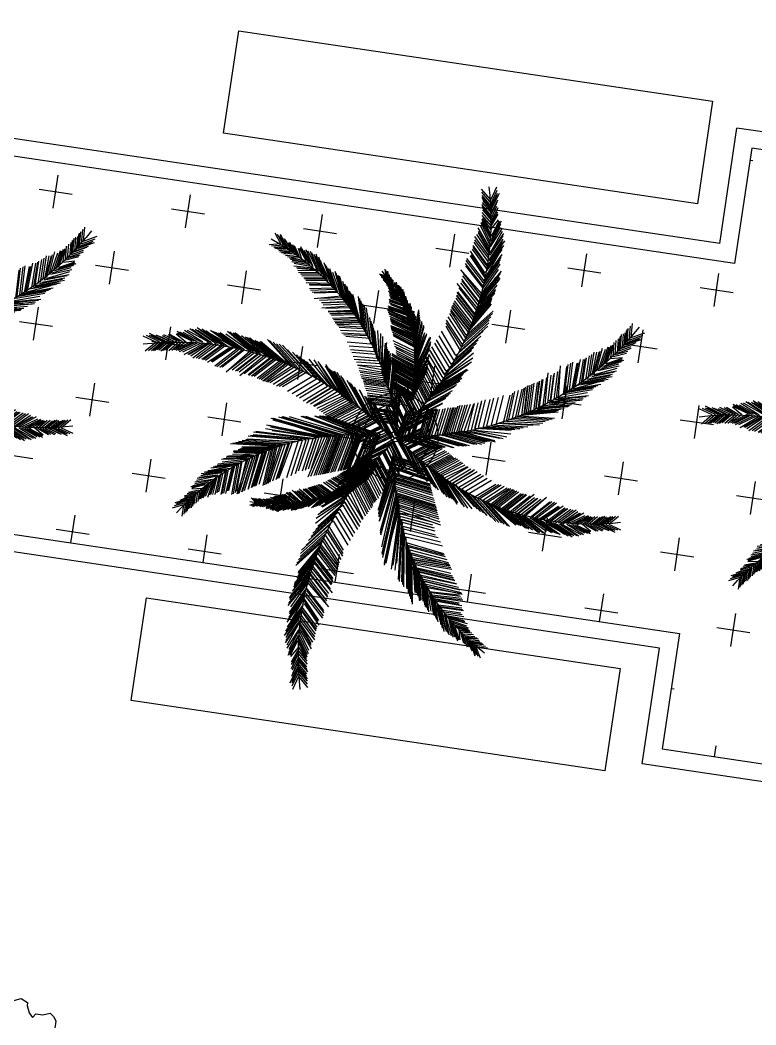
# Model space of a CAD drawing. Header units: millimetres. Extents: x 338 to 506, y 179 to 335.
# Drawn here: x 371.91 to 378.2, y 284.71 to 293.32 of the extents above; entities that cross this region are included whole.
import ezdxf

# ---------------------------------------------------------------- set-up
doc = ezdxf.new("R2010")
doc.units = ezdxf.units.MM
for name, color, linetype in [('ANDEN', 251, 'Continuous'), ('ARBOL-TOP', 3, 'Continuous'), ('FLOWRS', 64, 'Continuous'), ('MUROS', 32, 'Continuous'), ('POOL', 8, 'Continuous'), ('REJAS', 151, 'Continuous')]:
    doc.layers.add(name, color=color, linetype=linetype)

# ---------------------------------------------------------------- blocks, each defined once
blk = doc.blocks.new('*X957')
at = {"color": 0}
for p, q in [((103.5516, 129.6774), (103.5516, 129.3917)), ((104.6946, 129.6774), (104.6946, 129.3917)), ((105.8376, 129.6774), (105.8376, 129.3917)), ((104.5518, 129.5346), (104.8375, 129.5346)), ((105.6948, 129.5346), (105.9805, 129.5346)), ((102.9801, 129.1059), (102.9801, 128.8202)), ((104.1231, 129.1059), (104.1231, 128.8202)), ((105.2661, 129.1059), (105.2661, 128.8202)), ((102.8841, 128.9631), (103.123, 128.9631)), ((103.9803, 128.9631), (104.266, 128.9631)), ((105.1233, 128.9631), (105.409, 128.9631)), ((103.5516, 128.5344), (103.5516, 128.2487)), ((104.6946, 128.5344), (104.6946, 128.2487)), ((105.8376, 128.5344), (105.8376, 128.2487)), ((103.4088, 128.3916), (103.6945, 128.3916)), ((104.5518, 128.3916), (104.8375, 128.3916)), ((105.6948, 128.3916), (105.9805, 128.3916)), ((102.9801, 127.9629), (102.9801, 127.6772)), ((104.1231, 127.9629), (104.1231, 127.6772)), ((105.2661, 127.9629), (105.2661, 127.6772)), ((102.8841, 127.8201), (103.123, 127.8201)), ((103.9803, 127.8201), (104.266, 127.8201)), ((105.1233, 127.8201), (105.409, 127.8201)), ((103.5516, 127.3914), (103.5516, 127.1057)), ((104.6946, 127.3914), (104.6946, 127.1057)), ((105.8376, 127.3914), (105.8376, 127.1057)), ((103.4088, 127.2486), (103.6945, 127.2486)), ((104.5518, 127.2486), (104.8375, 127.2486)), ((105.6948, 127.2486), (105.9805, 127.2486)), ((102.9801, 126.8199), (102.9801, 126.5342)), ((104.1231, 126.8199), (104.1231, 126.5342)), ((105.2661, 126.8199), (105.2661, 126.5342)), ((102.8841, 126.6771), (103.123, 126.6771)), ((103.9803, 126.6771), (104.266, 126.6771)), ((105.1233, 126.6771), (105.409, 126.6771)), ((103.5516, 126.2484), (103.5516, 125.9627)), ((104.6946, 126.2484), (104.6946, 125.9627)), ((105.8376, 126.2484), (105.8376, 125.9627)), ((103.4088, 126.1056), (103.6945, 126.1056)), ((104.5518, 126.1056), (104.8375, 126.1056)), ((105.6948, 126.1056), (105.9805, 126.1056)), ((102.9801, 125.6769), (102.9801, 125.3912)), ((104.1231, 125.6769), (104.1231, 125.3912)), ((105.2661, 125.6769), (105.2661, 125.3912)), ((102.8841, 125.5341), (103.123, 125.5341)), ((103.9803, 125.5341), (104.266, 125.5341)), ((105.1233, 125.5341), (105.409, 125.5341)), ((103.5516, 125.1054), (103.5516, 124.8197)), ((104.6946, 125.1054), (104.6946, 124.8197)), ((105.8376, 125.1054), (105.8376, 124.8197)), ((103.4088, 124.9626), (103.6945, 124.9626)), ((104.5518, 124.9626), (104.8375, 124.9626)), ((105.6948, 124.9626), (105.9805, 124.9626)), ((102.9801, 124.5339), (102.9801, 124.2482)), ((104.1231, 124.5339), (104.1231, 124.2482)), ((105.2661, 124.5339), (105.2661, 124.2482)), ((102.8841, 124.3911), (103.123, 124.3911)), ((103.9803, 124.3911), (104.266, 124.3911)), ((105.1233, 124.3911), (105.409, 124.3911)), ((103.5516, 123.9624), (103.5516, 123.6767)), ((104.6946, 123.9624), (104.6946, 123.6767)), ((105.8376, 123.9624), (105.8376, 123.6767)), ((103.4088, 123.8196), (103.6945, 123.8196)), ((104.5518, 123.8196), (104.8375, 123.8196)), ((105.6948, 123.8196), (105.9805, 123.8196)), ((102.4086, 123.7011), (102.4086, 123.6767)), ((106.9806, 123.7011), (106.9806, 123.6767)), ((102.9801, 123.3909), (102.9801, 123.1052)), ((104.1231, 123.3909), (104.1231, 123.1052)), ((101.8841, 123.2481), (101.98, 123.2481)), ((102.8373, 123.2481), (103.123, 123.2481)), ((103.9803, 123.2481), (104.266, 123.2481))]:
    blk.add_line(p, q, dxfattribs=at)
blk = doc.blocks.new('I')
for p, q in [((0.0092, 0.0099), (0.036, -0.2109)), ((0.0093, 0), (0.2881, 0.0297)), ((0.0139, 0.0099), (0.0407, -0.2109)), ((0.0197, -0.0047), (0.2985, 0.025)), ((0.0243, 0.0052), (0.0511, -0.2156)), ((0.0375, 0.0024), (0.0643, -0.2185)), ((0.0427, -0.0097), (0.3215, 0.02)), ((0.0473, 0.0002), (0.0741, -0.2207)), ((0.0475, -0.0097), (0.3263, 0.02)), ((0.0786, -0.0201), (0.3574, 0.0096)), ((0.0843, -0.022), (0.3631, 0.0077)), ((0.0975, -0.0267), (0.3763, 0.003)), ((0.1041, -0.0286), (0.3829, 0.0011)), ((0.0624, -0.0046), (0.0892, -0.2254)), ((0.0832, -0.0102), (0.11, -0.231)), ((0.0888, -0.0121), (0.1157, -0.2329)), ((0.1087, -0.0187), (0.1355, -0.2395)), ((0.1098, -0.0314), (0.3886, -0.0017)), ((0.1143, -0.0215), (0.1412, -0.2424)), ((0.1228, -0.0234), (0.1497, -0.2443)), ((0.1294, -0.0253), (0.1563, -0.2461)), ((0.1655, -0.039), (0.4443, -0.0093)), ((0.17, -0.0291), (0.1886, -0.2561)), ((0.174, -0.0409), (0.4528, -0.0112)), ((0.1785, -0.031), (0.1971, -0.258)), ((0.1898, -0.0338), (0.2085, -0.2608)), ((0.2049, -0.0357), (0.2236, -0.2627)), ((0.2108, -0.0484), (0.4916, -0.031)), ((0.2153, -0.0385), (0.234, -0.2655)), ((0.2257, -0.0414), (0.2443, -0.2683)), ((0.2363, -0.055), (0.5171, -0.0376)), ((0.2408, -0.0451), (0.2594, -0.2721)), ((0.2457, -0.0578), (0.5266, -0.0405)), ((0.2503, -0.048), (0.2689, -0.2749)), ((0.2627, -0.0607), (0.5435, -0.0433)), ((0.2673, -0.0508), (0.2859, -0.2778)), ((0.2853, -0.0692), (0.5662, -0.0518)), ((0.2899, -0.0593), (0.3106, -0.2863)), ((0.3069, -0.0678), (0.3276, -0.2947)), ((0.3222, -0.088), (0.603, -0.0706)), ((0.3412, -0.0906), (0.6221, -0.0732)), ((0.3267, -0.0781), (0.3474, -0.3051)), ((0.3458, -0.0807), (0.3665, -0.3077)), ((0.3588, -0.0851), (0.3795, -0.312)), ((0.37, -0.0885), (0.3907, -0.3155)), ((0.3776, -0.1001), (0.6585, -0.0828)), ((0.3822, -0.0903), (0.4029, -0.3172)), ((0.3906, -0.1053), (0.6797, -0.0941)), ((0.3928, -0.1161), (0.6819, -0.1049)), ((0.3952, -0.0955), (0.4159, -0.3224)), ((0.3974, -0.1062), (0.4181, -0.3332)), ((0.4076, -0.123), (0.6966, -0.1118)), ((0.4121, -0.1132), (0.4328, -0.3401)), ((0.4249, -0.1282), (0.714, -0.117)), ((0.4295, -0.1184), (0.4501, -0.3453)), ((0.4457, -0.1343), (0.7347, -0.1231)), ((0.4502, -0.1244), (0.4709, -0.3514)), ((0.4613, -0.1421), (0.7503, -0.1309)), ((0.4658, -0.1322), (0.4865, -0.3592)), ((0.4777, -0.1508), (0.7565, -0.1211)), ((0.4823, -0.1409), (0.5091, -0.3658)), ((0.5047, -0.1519), (0.785, -0.157)), ((0.5066, -0.1495), (0.5334, -0.3745)), ((0.5301, -0.1624), (0.8105, -0.1605)), ((0.5326, -0.1591), (0.5389, -0.3778)), ((0.5564, -0.173), (0.8367, -0.1791)), ((0.5585, -0.1703), (0.5649, -0.3891)), ((0.5819, -0.1917), (0.5882, -0.4105)), ((0.5819, -0.1917), (0.8588, -0.2358)), ((0.5836, -0.1775), (0.8622, -0.2089)), ((0.5836, -0.1775), (0.8622, -0.2089)), ((0.5837, -0.1764), (0.59, -0.3951)), ((0.5837, -0.1764), (0.59, -0.3951)), ((0.6079, -0.2037), (0.6143, -0.4225)), ((0.6079, -0.2037), (0.8848, -0.2478)), ((0.644, -0.2157), (0.6504, -0.4345)), ((0.644, -0.2157), (0.9209, -0.2598)), ((0.6681, -0.2298), (0.6744, -0.4485)), ((0.6681, -0.2298), (0.945, -0.2738)), ((0.7022, -0.2438), (0.7085, -0.4626)), ((0.7022, -0.2438), (0.9791, -0.2879)), ((0.7363, -0.2658), (0.7426, -0.4846)), ((0.7363, -0.2658), (1.0132, -0.3099)), ((0.7876, -0.279), (0.7939, -0.4978)), ((0.7876, -0.279), (1.0645, -0.3231)), ((0.809, -0.2968), (0.8091, -0.5177)), ((0.809, -0.2968), (1.0859, -0.3409)), ((0.8233, -0.3137), (0.8234, -0.5345)), ((0.8233, -0.3137), (1.1002, -0.3578)), ((0.8479, -0.3281), (0.8481, -0.5489)), ((0.8479, -0.3281), (1.1248, -0.3721)), ((0.8726, -0.3435), (0.8727, -0.5643)), ((0.8726, -0.3435), (1.1494, -0.3875)), ((0.888, -0.3547), (0.8881, -0.5756)), ((0.888, -0.3547), (1.1648, -0.3988)), ((0.9152, -0.3676), (0.896, -0.5853)), ((0.9295, -0.3777), (0.9103, -0.5954)), ((0.9333, -0.3834), (0.9141, -0.6012)), ((0.9152, -0.3676), (1.1827, -0.4517)), ((0.9396, -0.3809), (1.1667, -0.4526)), ((0.9434, -0.3866), (1.1706, -0.4584)), ((0.9467, -0.3892), (0.9275, -0.6069)), ((0.9601, -0.4006), (0.9409, -0.6184)), ((0.9735, -0.4102), (0.9543, -0.628)), ((0.9568, -0.3924), (1.184, -0.4641)), ((0.9702, -0.4039), (1.1974, -0.4756)), ((0.9978, -0.4204), (0.9786, -0.6381)), ((0.9836, -0.4134), (1.2108, -0.4852)), ((1.0099, -0.4332), (0.9907, -0.6509)), ((1.0137, -0.437), (0.9945, -0.6547)), ((0.9978, -0.4204), (1.2174, -0.5177)), ((1.0271, -0.4523), (1.0079, -0.67)), ((1.0348, -0.4542), (1.0155, -0.6719)), ((1.02, -0.4364), (1.2471, -0.5081)), ((1.0238, -0.4402), (1.251, -0.5119)), ((1.0315, -0.4478), (1.2586, -0.5196)), ((1.0372, -0.4555), (1.2643, -0.5272)), ((1.0391, -0.4617), (1.2587, -0.5591)), ((1.0449, -0.4574), (1.272, -0.5292)), ((1.0596, -0.4752), (1.0404, -0.693)), ((1.0741, -0.4835), (1.0443, -0.7294)), ((1.0697, -0.4784), (1.2969, -0.5502)), ((1.0903, -0.5001), (1.071, -0.7178)), ((1.1075, -0.5077), (1.0883, -0.7255)), ((1.1113, -0.5192), (1.0921, -0.737)), ((1.1004, -0.5033), (1.3275, -0.5751)), ((1.1324, -0.5383), (1.1131, -0.7561)), ((1.1134, -0.5161), (1.3214, -0.6068)), ((1.1176, -0.511), (1.3447, -0.5827)), ((1.1214, -0.5224), (1.3486, -0.5942)), ((1.1425, -0.5416), (1.3696, -0.6133)), ((1.1615, -0.5591), (1.1252, -0.8037)), ((1.1477, -0.5498), (1.1285, -0.7676)), ((1.1578, -0.553), (1.3849, -0.6248)), ((1.1612, -0.56), (1.3725, -0.6458)), ((1.1943, -0.5903), (1.175, -0.8081)), ((1.2013, -0.6072), (1.182, -0.8249)), ((1.1943, -0.5903), (1.4056, -0.6761)), ((1.2114, -0.6104), (1.4098, -0.6898)), ((1.2185, -0.6225), (1.1993, -0.8402)), ((1.2319, -0.634), (1.2127, -0.8517)), ((1.2286, -0.6257), (1.427, -0.7051)), ((1.242, -0.6372), (1.4404, -0.7166)), ((1.251, -0.6474), (1.2471, -0.8517)), ((1.2601, -0.6518), (1.2561, -0.8562)), ((1.2601, -0.6518), (1.4395, -0.7455)), ((1.2611, -0.6506), (1.4596, -0.73)), ((1.2702, -0.6799), (1.2662, -0.8842)), ((1.2803, -0.6831), (1.4787, -0.7625)), ((1.2989, -0.699), (1.2873, -0.8881)), ((1.3123, -0.7086), (1.3007, -0.8976)), ((1.3195, -0.7184), (1.3079, -0.9075)), ((1.309, -0.7022), (1.5074, -0.7816)), ((1.3195, -0.7184), (1.5338, -0.8065)), ((1.3224, -0.7118), (1.4883, -0.7835)), ((1.3243, -0.7156), (1.4902, -0.7873)), ((1.3391, -0.7372), (1.3275, -0.9263)), ((1.3544, -0.7506), (1.3428, -0.9397)), ((1.3492, -0.7405), (1.5151, -0.8122)), ((1.3678, -0.7717), (1.3562, -0.9607)), ((1.3645, -0.7538), (1.5304, -0.8256)), ((1.3779, -0.7749), (1.5438, -0.8466)), ((1.3812, -0.7831), (1.3772, -0.9665)), ((1.3869, -0.7908), (1.3945, -0.9703)), ((1.3913, -0.7864), (1.5572, -0.8581)), ((1.3933, -0.7993), (1.4009, -0.9788)), ((1.397, -0.794), (1.5578, -0.8798)), ((1.4061, -0.8252), (1.4136, -1.0047)), ((1.4161, -0.8284), (1.5693, -0.8989)), ((1.4175, -0.8386), (1.4385, -1.0028)), ((1.4276, -0.8418), (1.5629, -0.9148)), ((1.4328, -0.8597), (1.4538, -1.0239)), ((1.4429, -0.8629), (1.5782, -0.9359)), ((1.4482, -0.875), (1.4653, -1.0239)), ((1.4577, -0.8903), (1.4749, -1.0392)), ((1.4582, -0.8782), (1.5935, -0.9512)), ((1.4678, -0.8935), (1.5829, -0.9528)), ((1.4692, -0.8979), (1.4863, -1.0468)), ((1.4793, -0.9011), (1.5796, -0.9616)), ((1.49, -0.9398), (1.4892, -1.0331)), ((1.49, -0.9398), (1.5796, -0.9691)), ((1.5068, -0.9581), (1.4926, -1.0667)), ((1.5189, -0.9779), (1.5048, -1.0865)), ((1.5106, -0.9619), (1.6013, -1.0082)), ((1.5189, -0.9779), (1.6096, -1.0241)), ((1.5342, -0.9932), (1.5201, -1.1018)), ((1.5342, -0.9932), (1.6287, -1.0522)), ((1.5419, -1.0123), (1.5277, -1.1209)), ((1.5471, -1.0186), (1.5329, -1.1272)), ((1.5496, -1.0314), (1.5354, -1.14)), ((1.5419, -1.0123), (1.6262, -1.0649)), ((1.5629, -1.041), (1.5488, -1.1496)), ((1.5496, -1.0314), (1.6338, -1.0841)), ((1.5744, -1.0505), (1.5603, -1.1591)), ((1.5629, -1.041), (1.6472, -1.0936)), ((1.5792, -1.0677), (1.5651, -1.1763)), ((1.5821, -1.0773), (1.5679, -1.1859)), ((1.5744, -1.0505), (1.6587, -1.1032)), ((1.5792, -1.0677), (1.6978, -1.1399)), ((1.5821, -1.0773), (1.6766, -1.1363)), ((1.5897, -1.0888), (1.5756, -1.1974)), ((1.6012, -1.1098), (1.5871, -1.2184)), ((1.5897, -1.0888), (1.6842, -1.1478)), ((1.6127, -1.1328), (1.5985, -1.2414)), ((1.6012, -1.1098), (1.6957, -1.1688)), ((1.6127, -1.1328), (1.7072, -1.1918))]:
    blk.add_line(p, q)
for points in [[(-0.0098, 0.0135), (0.315, 0.0294)], [(0.0283, 0.0038), (0.3531, 0.0196)]]:
    blk.add_lwpolyline(points)
blk.add_arc((-0.3466, -2.2061), 2.2298, 26.10659, 80.93961)
blk = doc.blocks.new('U')
for p, q in [((0.0084, 0.0004), (-0.0406, -0.0994)), ((0.0182, -0.0105), (-0.0534, -0.1562)), ((0.0217, -0.0141), (-0.0505, -0.1611)), ((0.0268, -0.0202), (-0.0462, -0.1686)), ((0.0339, -0.0283), (-0.0402, -0.179)), ((0.0104, -0.0009), (-0.0387, -0.1007)), ((0.0358, -0.0306), (-0.0386, -0.1818)), ((0.0135, -0.0057), (-0.0356, -0.1055)), ((0.0423, -0.0388), (-0.0329, -0.1917)), ((0.0439, -0.0415), (-0.0313, -0.1944)), ((0.0469, -0.0446), (-0.0288, -0.1987)), ((0.0492, -0.0472), (-0.0269, -0.202)), ((0.0058, -0.0038), (0.1307, -0.0675)), ((0.0089, -0.0086), (0.1337, -0.0723)), ((0.0171, -0.017), (0.2397, -0.1306)), ((0.0191, -0.0183), (0.2401, -0.131)), ((0.0293, -0.0312), (0.251, -0.1443)), ((0.0312, -0.0335), (0.253, -0.1467)), ((0.0354, -0.0391), (0.2579, -0.1526)), ((0.0377, -0.0417), (0.26, -0.1551)), ((0.0393, -0.0444), (0.2627, -0.1584)), ((0.0651, -0.0599), (-0.0191, -0.2155)), ((0.0682, -0.063), (-0.0166, -0.2198)), ((0.0722, -0.0673), (-0.0134, -0.2254)), ((0.078, -0.0722), (-0.009, -0.2329)), ((0.0815, -0.0762), (-0.006, -0.2381)), ((0.0851, -0.0802), (-0.0031, -0.2432)), ((0.0904, -0.0859), (0.0013, -0.2507)), ((0.0936, -0.0897), (0.004, -0.2554)), ((0.0605, -0.0628), (0.2735, -0.1714)), ((0.0636, -0.0659), (0.2757, -0.1741)), ((0.0769, -0.0791), (0.3034, -0.2076)), ((0.0858, -0.0888), (0.3108, -0.2164)), ((0.089, -0.0926), (0.3138, -0.2201)), ((0.0999, -0.0955), (0.0089, -0.2639)), ((0.1071, -0.1053), (0.0163, -0.2767)), ((0.1119, -0.1135), (0.0211, -0.285)), ((0.1174, -0.1232), (0.0266, -0.2946)), ((0.1247, -0.1295), (0.0322, -0.3042)), ((0.1289, -0.1349), (0.0359, -0.3106)), ((0.1327, -0.1394), (0.0391, -0.3161)), ((0.0953, -0.0984), (0.3173, -0.2243)), ((0.1025, -0.1082), (0.3524, -0.2658)), ((0.1128, -0.1261), (0.3714, -0.2887)), ((0.12, -0.1324), (0.3747, -0.2928)), ((0.1373, -0.1435), (0.0426, -0.3222)), ((0.1413, -0.1492), (0.0463, -0.3286)), ((0.1393, -0.1543), (0.0467, -0.3292)), ((0.1436, -0.1612), (0.0508, -0.3364)), ((0.1494, -0.1681), (0.0558, -0.345)), ((0.1565, -0.1763), (0.0617, -0.3553)), ((0.1609, -0.1839), (0.0661, -0.3628)), ((0.1327, -0.1463), (0.3853, -0.3055)), ((0.1347, -0.1572), (0.3968, -0.3281)), ((0.1367, -0.1521), (0.3759, -0.2951)), ((0.139, -0.1641), (0.404, -0.3367)), ((0.1448, -0.171), (0.3851, -0.3272)), ((0.1519, -0.1792), (0.3917, -0.3351)), ((0.1563, -0.1868), (0.2804, -0.261)), ((0.1654, -0.192), (0.0741, -0.3767)), ((0.1732, -0.2022), (0.0811, -0.3886)), ((0.1815, -0.2133), (0.1008, -0.3499)), ((0.1893, -0.2251), (0.1086, -0.3617)), ((0.1982, -0.2345), (0.1174, -0.3711)), ((0.1982, -0.2345), (0.1174, -0.3711)), ((0.1608, -0.1949), (0.4001, -0.332)), ((0.1718, -0.2027), (0.3845, -0.3657)), ((0.1796, -0.2141), (0.3942, -0.3741)), ((0.1877, -0.2257), (0.3754, -0.3659)), ((0.1978, -0.235), (0.3567, -0.3713)), ((0.1978, -0.235), (0.385, -0.3895)), ((0.1932, -0.2405), (0.1125, -0.377)), ((0.2009, -0.2526), (0.1201, -0.3892)), ((0.2189, -0.28), (0.1314, -0.4231)), ((0.2127, -0.2675), (0.132, -0.4041)), ((0.1932, -0.2405), (0.4051, -0.4322)), ((0.2009, -0.2526), (0.4094, -0.4414)), ((0.2127, -0.2675), (0.4017, -0.4514)), ((0.2189, -0.28), (0.4073, -0.4633)), ((0.2294, -0.2952), (0.1379, -0.4448)), ((0.2377, -0.3137), (0.1443, -0.4663)), ((0.2294, -0.2952), (0.412, -0.4732)), ((0.2377, -0.3137), (0.4044, -0.4856)), ((0.2555, -0.3332), (0.1666, -0.4948)), ((0.2596, -0.3465), (0.1686, -0.5014)), ((0.261, -0.3575), (0.1713, -0.5103)), ((0.2674, -0.3702), (0.1759, -0.5258)), ((0.2555, -0.3332), (0.4072, -0.4915)), ((0.2596, -0.3465), (0.415, -0.5081)), ((0.261, -0.3575), (0.423, -0.5251)), ((0.2674, -0.3702), (0.4287, -0.5372)), ((0.2735, -0.3834), (0.1806, -0.5412)), ((0.2848, -0.4052), (0.1824, -0.5473)), ((0.2769, -0.3924), (0.1835, -0.5509)), ((0.288, -0.4133), (0.185, -0.5561)), ((0.2881, -0.4168), (0.1858, -0.5587)), ((0.2921, -0.4228), (0.1882, -0.5668)), ((0.2735, -0.3834), (0.435, -0.5505)), ((0.2769, -0.3924), (0.4398, -0.5608)), ((0.2848, -0.4052), (0.3919, -0.5301)), ((0.2914, -0.4174), (0.3849, -0.5261)), ((0.2914, -0.4209), (0.385, -0.5296)), ((0.2955, -0.4269), (0.389, -0.5356)), ((0.2946, -0.4313), (0.1908, -0.5752)), ((0.2976, -0.439), (0.2071, -0.5849)), ((0.305, -0.4498), (0.2115, -0.5995)), ((0.3065, -0.4585), (0.2138, -0.6073)), ((0.3071, -0.4611), (0.2146, -0.6097)), ((0.3085, -0.4712), (0.2172, -0.6183)), ((0.3112, -0.4741), (0.2185, -0.6229)), ((0.2979, -0.4354), (0.3915, -0.5441)), ((0.3009, -0.4431), (0.3945, -0.5518)), ((0.305, -0.4498), (0.3884, -0.5672)), ((0.3099, -0.4626), (0.4035, -0.5713)), ((0.3105, -0.4652), (0.404, -0.574)), ((0.3116, -0.4705), (0.3982, -0.5751)), ((0.3159, -0.4897), (0.2232, -0.6384)), ((0.3197, -0.4971), (0.2237, -0.6401)), ((0.3219, -0.5085), (0.229, -0.6576)), ((0.3271, -0.5164), (0.2321, -0.668)), ((0.3255, -0.5222), (0.2329, -0.6709)), ((0.311, -0.4784), (0.3764, -0.5792)), ((0.3119, -0.4753), (0.3944, -0.5716)), ((0.3146, -0.4782), (0.397, -0.5744)), ((0.3192, -0.4938), (0.3948, -0.5859)), ((0.3253, -0.5126), (0.4008, -0.6047)), ((0.3272, -0.5215), (0.3896, -0.6163)), ((0.3304, -0.5205), (0.4059, -0.6126)), ((0.3291, -0.536), (0.2369, -0.6841)), ((0.3356, -0.5526), (0.2385, -0.6893)), ((0.3324, -0.545), (0.2398, -0.6936)), ((0.3289, -0.5263), (0.4044, -0.6184)), ((0.3325, -0.5401), (0.408, -0.6322)), ((0.3353, -0.5529), (0.4003, -0.6466)), ((0.3357, -0.5491), (0.4113, -0.6412)), ((0.3392, -0.5837), (0.2508, -0.6946)), ((0.3408, -0.5747), (0.2525, -0.6856)), ((0.3422, -0.5948), (0.2539, -0.7057)), ((0.3447, -0.6032), (0.2564, -0.7141)), ((0.349, -0.6141), (0.2791, -0.7124)), ((0.3408, -0.5747), (0.4059, -0.6683)), ((0.3425, -0.5878), (0.4039, -0.6752)), ((0.3456, -0.5989), (0.407, -0.6863)), ((0.348, -0.6073), (0.4095, -0.6948)), ((0.3482, -0.6329), (0.2782, -0.7313)), ((0.3516, -0.6184), (0.2817, -0.7168)), ((0.355, -0.6488), (0.286, -0.7386)), ((0.358, -0.6564), (0.289, -0.7463)), ((0.3583, -0.6625), (0.2894, -0.7524)), ((0.3515, -0.637), (0.413, -0.7245)), ((0.3516, -0.6184), (0.4012, -0.7066)), ((0.3524, -0.6182), (0.4138, -0.7056)), ((0.3583, -0.6529), (0.4198, -0.7403)), ((0.3583, -0.6625), (0.424, -0.7579)), ((0.3611, -0.6627), (0.411, -0.738)), ((0.3613, -0.6605), (0.4112, -0.7359)), ((0.3614, -0.6758), (0.3049, -0.7518)), ((0.364, -0.698), (0.3075, -0.774)), ((0.3641, -0.6855), (0.3076, -0.7616)), ((0.3665, -0.7065), (0.3148, -0.7822)), ((0.3668, -0.7113), (0.3209, -0.7885)), ((0.3647, -0.6799), (0.4146, -0.7552)), ((0.3673, -0.7021), (0.4172, -0.7775)), ((0.3675, -0.6896), (0.4174, -0.765)), ((0.3698, -0.7106), (0.4197, -0.7859)), ((0.3654, -0.7309), (0.3195, -0.8081)), ((0.3671, -0.7166), (0.3213, -0.7938)), ((0.3665, -0.7396), (0.3305, -0.8141)), ((0.3672, -0.7526), (0.3311, -0.8271)), ((0.3687, -0.735), (0.4136, -0.8063)), ((0.3699, -0.7437), (0.4066, -0.8113)), ((0.3701, -0.7154), (0.4141, -0.7952)), ((0.3706, -0.7567), (0.4073, -0.8243)), ((0.3693, -0.7722), (0.3358, -0.8393)), ((0.3694, -0.7632), (0.336, -0.8303)), ((0.372, -0.7786), (0.3385, -0.8456)), ((0.3693, -0.8018), (0.3435, -0.8407)), ((0.3693, -0.8018), (0.3988, -0.8385)), ((0.3726, -0.7763), (0.4046, -0.8326)), ((0.3728, -0.7673), (0.4095, -0.8349)), ((0.3753, -0.7827), (0.4008, -0.8354)), ((0.371, -0.8257), (0.3354, -0.8673)), ((0.3712, -0.8463), (0.3356, -0.888)), ((0.3713, -0.8141), (0.3357, -0.8557)), ((0.3717, -0.8504), (0.3361, -0.892)), ((0.3732, -0.8362), (0.3376, -0.8779)), ((0.371, -0.8257), (0.3963, -0.8698)), ((0.3712, -0.8463), (0.3921, -0.8914)), ((0.3719, -0.8167), (0.3972, -0.8609)), ((0.3732, -0.8362), (0.3967, -0.8868)), ((0.3692, -0.8564), (0.3336, -0.8981)), ((0.3703, -0.8846), (0.3347, -0.9262)), ((0.3704, -0.8914), (0.3348, -0.9331)), ((0.3717, -0.8798), (0.3361, -0.9214)), ((0.3722, -0.8641), (0.3366, -0.9057)), ((0.3744, -0.8712), (0.3388, -0.9129)), ((0.3692, -0.8564), (0.3901, -0.9015)), ((0.3703, -0.8846), (0.3937, -0.9351)), ((0.3704, -0.8914), (0.3938, -0.942)), ((0.3717, -0.8798), (0.4016, -0.9423)), ((0.3722, -0.8641), (0.3931, -0.9092)), ((0.3744, -0.8712), (0.3953, -0.9163)), ((0.368, -0.9161), (0.3324, -0.9578)), ((0.3694, -0.9034), (0.3338, -0.945)), ((0.368, -0.9161), (0.3914, -0.9667)), ((0.3694, -0.9034), (0.3929, -0.9539))]:
    blk.add_line(p, q)
for points in [[(0.0015, 0.0071), (0.2423, -0.1337)], [(0.0148, -0.0074), (0.253, -0.1467)]]:
    blk.add_lwpolyline(points)
blk.add_arc((-0.7458, -0.8306), 1.1149, 352.9992, 47.8322)
blk = doc.blocks.new('TREE-NAK')
at = {"layer": 'FLOWRS'}
for centre, radius in [((0.0099, 0.0053), 0.3334), ((0.0134, 0.0156), 0.2583), ((0.0099, 0.0053), 0.0377)]:
    blk.add_circle(centre, radius, dxfattribs=at)
at = {"layer": 'FLOWRS', "color": 88}
for name, p, xscale, yscale, zscale, rotation in [('U', (-0.0663, 0.1189), 1.636073743442523, 1.636073743442523, 1.636073743442523, 167.9791529592173), ('I', (0.0204, 0.0255), 0.8941973647225171, 0.8941973647225171, 0.8941973647225171, 90)]:
    blk.add_blockref(name, p, dxfattribs=dict(at, xscale=xscale, yscale=yscale, zscale=zscale, rotation=rotation))
at = {"layer": 'FLOWRS'}
for p, rotation in [((-0.0086, 0.0298), 180), ((0.017, 0.0079), 44.99999999999999), ((-0.0166, 0.0053), 270)]:
    blk.add_blockref('I', p, dxfattribs=dict(at, rotation=rotation))
for name, p, xscale, yscale, zscale, rotation in [('I', (-0.216, 0.1007), -0.5, 0.5, 0.5000000000000001, 339.3524332626832), ('U', (-0.0794, -0.0569), 1.636073743442522, 1.636073743442522, 1.636073743442522, 261.6572137974608), ('I', (0.0598, -0.0619), 0.8440746508777872, 0.8440746508777872, 0.8440746508777872, 305.5439400633034)]:
    blk.add_blockref(name, p, dxfattribs=dict(at, xscale=xscale, yscale=yscale, zscale=zscale, rotation=rotation))
for name, p in [('I', (0.008, -0.0027)), ('U', (0.2533, -0.1589))]:
    blk.add_blockref(name, p, dxfattribs=at)
blk = doc.blocks.new('ARBOLITO')
at = {"linetype": 'ByBlock'}
blk.add_lwpolyline([(462.7491, 69.7615), (462.7637, 69.7678), (462.7782, 69.7615), (462.7782, 69.7553), (462.7845, 69.7407), (462.7928, 69.7324), (462.799, 69.7407), (462.8136, 69.7407), (462.8281, 69.747), (462.8364, 69.7407), (462.8427, 69.7324), (462.8427, 69.7262), (462.8427, 69.7179)], dxfattribs=at)
blk.add_lwpolyline([(462.7491, 69.7615), (462.7637, 69.7678), (462.7782, 69.7615), (462.7782, 69.7553), (462.7845, 69.7407), (462.7928, 69.7324), (462.799, 69.7407), (462.8136, 69.7407), (462.8281, 69.747), (462.8364, 69.7407), (462.8427, 69.7324), (462.8427, 69.7262), (462.8427, 69.7179)], dxfattribs=at)
blk = doc.blocks.new('A$C7152A42C')
at = {"layer": 'ANDEN'}
for p, q in [((102.73412, 123.85105), (102.73412, 133.48026)), ((106.23484, 123.85105), (106.23484, 133.25799)), ((101.73412, 118.85105), (101.73412, 123.85105)), ((101.73412, 123.85105), (102.73412, 123.85105)), ((106.23484, 123.85105), (107.23484, 123.85105)), ((107.23484, 118.85105), (107.23484, 123.85105))]:
    blk.add_line(p, q, dxfattribs=at)
blk.add_lwpolyline([(107.08484, 109.00105), (107.08484, 113.70105), (106.08484, 113.70105), (106.08484, 119.00105), (107.08484, 119.00105), (107.08484, 123.70105), (106.08484, 123.70105), (106.08484, 133.11721), (102.88412, 133.32043), (102.88412, 123.70105), (101.88412, 123.70105), (101.88412, 119.00105), (102.88412, 119.00105), (102.88412, 113.70105), (101.88412, 113.70105), (101.88412, 109.00105)], close=True, dxfattribs=at)
at = {"layer": 'REJAS', "color": 30}
for points in [[(101.62621, 128.25456), (102.51319, 128.25456), (102.51319, 124.15705), (101.62621, 124.15705)], [(106.54486, 128.18814), (107.43184, 128.18814), (107.43184, 124.09063), (106.54486, 124.09063)]]:
    blk.add_lwpolyline(points, close=True, dxfattribs=at)
at = {"layer": 'ANDEN', "color": 85, "linetype": 'Continuous'}
blk.add_blockref('*X957', (0, 0), dxfattribs=at)
at = {"layer": 'ARBOL-TOP', "color": 3, "linetype": 'ByBlock', "xscale": 4.090679926752369, "yscale": 4.090679926752369, "zscale": 4.090679926752369, "rotation": 270}
blk.add_blockref('ARBOLITO', (-186.43523, 2021.82862), dxfattribs=at)
at = {"layer": 'POOL', "xscale": -1.107187129250961, "yscale": 1.107187129250961, "zscale": 1.107187129250961, "rotation": 131.1906638035006}
for p in [(104.31556, 131.12145), (104.18941, 126.36622), (104.2735, 121.56889)]:
    blk.add_blockref('TREE-NAK', p, dxfattribs=at)

msp = doc.modelspace()

# ---------------------------------------------------------------- block references
at = {"layer": 'MUROS', "color": 32, "rotation": 81.53046525965426}
msp.add_blockref('A$C7152A42C', (484.7482, 168.0844), dxfattribs=at)

doc.saveas('drawing.dxf')
